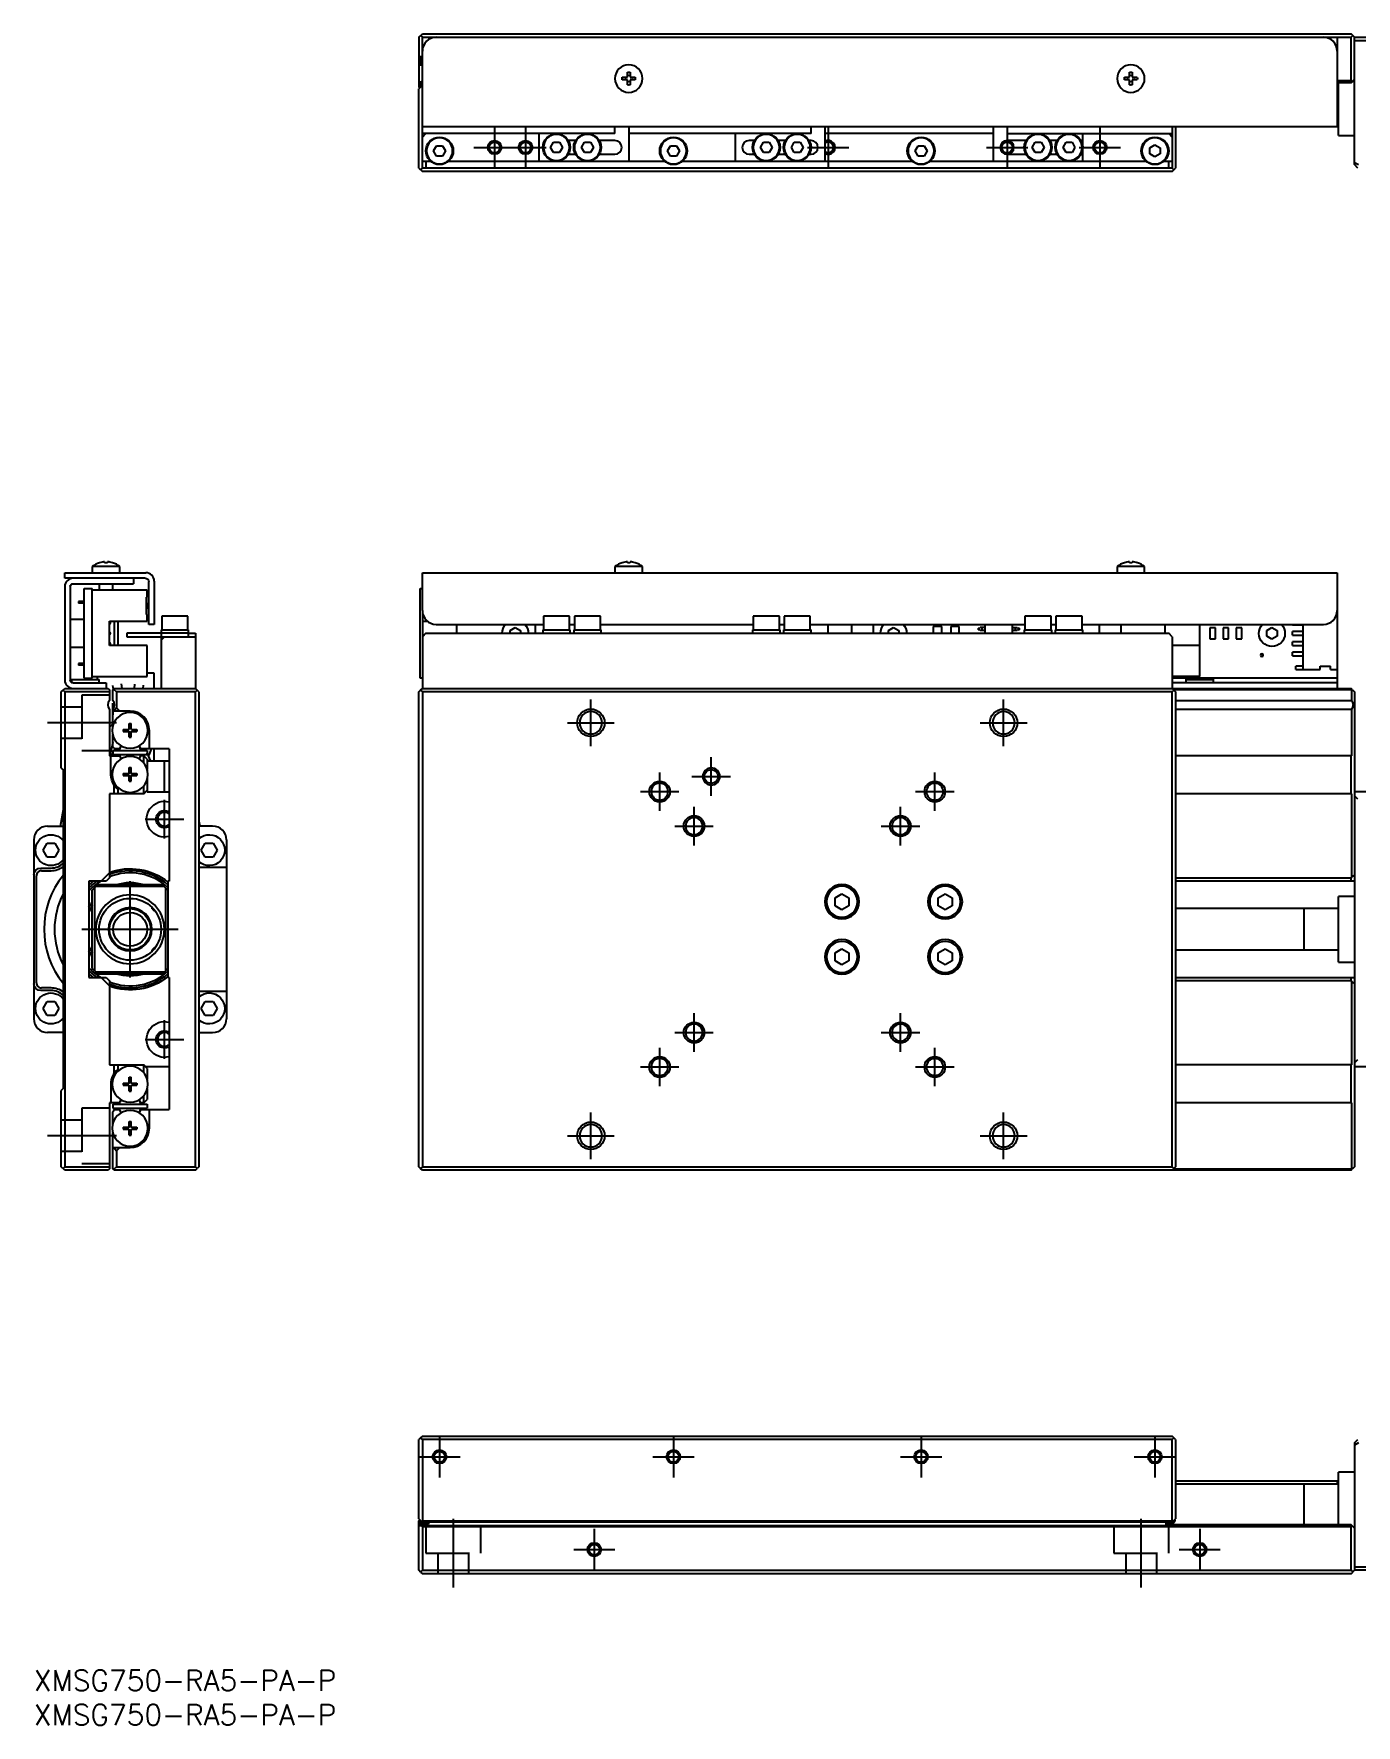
# Model space of a CAD drawing. Extents: x 0 to 720, y -8 to 242.
# Drawn here: x 0 to 192.2, y -8 to 237.7 of the extents above; entities that cross this region are included whole.
import ezdxf

# ---------------------------------------------------------------- set-up
doc = ezdxf.new("R2010")
doc.units = 0
doc.header["$LTSCALE"] = 0.5
doc.linetypes.add('CENTER', pattern=[50.8, 31.75, -6.35, 6.35, -6.35])
doc.linetypes.add('DASHED', pattern=[19.05, 12.7, -6.35])
for name, color, linetype in [('MSM_CENTER', 1, 'CENTER'), ('MSM_CONTINUOUS', 7, 'CONTINUOUS'), ('MSM_DASHED', 4, 'DASHED'), ('MSM_NARROW', 5, 'CONTINUOUS'), ('MSM_PART_NUMBER', 7, 'CONTINUOUS')]:
    doc.layers.add(name, color=color, linetype=linetype)
doc.styles.get("Standard").update_dxf_attribs({"font": 'txt.shx', "height": 1, "bigfont": 'bigfont.shx'})

# ---------------------------------------------------------------- blocks, each defined once
blk = doc.blocks.new('*U2')
at = {"layer": 'MSM_PART_NUMBER'}
blk.add_text('XMSG750-RA5-PA-P', height=3, dxfattribs=at).set_placement((0, -3))
blk = doc.blocks.new('*U3')
at = {"layer": 'MSM_PART_NUMBER'}
blk.add_text('XMSG750-RA5-PA-P', height=3, dxfattribs=at).set_placement((0, -8))

msp = doc.modelspace()

# ---------------------------------------------------------------- linework, layer by layer
at = {"layer": 'MSM_CENTER'}
for p, q in [((66.98, 224.21), (66.98, 218.21)), ((71.48, 224.21), (71.48, 218.21)), ((115.48, 224.21), (115.48, 218.21)), ((141.48, 224.21), (141.48, 218.21)), ((154.98, 224.21), (154.98, 218.21)), ((63.98, 221.21), (74.48, 221.21)), ((112.48, 221.21), (118.48, 221.21)), ((138.48, 221.21), (144.48, 221.21)), ((151.98, 221.21), (157.98, 221.21)), ((80.98, 134.22), (80.98, 141.02)), ((140.98, 134.22), (140.98, 141.02)), ((12, 137.62), (2, 137.62)), ((77.58, 137.62), (84.38, 137.62)), ((137.58, 137.62), (144.38, 137.62)), ((90.98, 124.82), (90.98, 130.42)), ((98.48, 127.02), (98.48, 132.62)), ((130.98, 124.82), (130.98, 130.42)), ((95.68, 129.82), (101.28, 129.82)), ((19, 120.82), (19, 126.42)), ((88.18, 127.62), (93.78, 127.62)), ((95.98, 119.82), (95.98, 125.42)), ((125.98, 119.82), (125.98, 125.42)), ((128.18, 127.62), (133.78, 127.62)), ((16.2, 123.62), (21.8, 123.62)), ((93.18, 122.62), (98.78, 122.62)), ((123.18, 122.62), (128.78, 122.62)), ((14, 100.62), (14, 114.62)), ((7, 107.62), (21, 107.62)), ((19, 88.82), (19, 94.42)), ((95.98, 89.82), (95.98, 95.42)), ((125.98, 89.82), (125.98, 95.42)), ((16.2, 91.62), (21.8, 91.62)), ((93.18, 92.62), (98.78, 92.62)), ((123.18, 92.62), (128.78, 92.62)), ((90.98, 84.82), (90.98, 90.42)), ((130.98, 84.82), (130.98, 90.42)), ((88.18, 87.62), (93.78, 87.62)), ((128.18, 87.62), (133.78, 87.62)), ((80.98, 74.22), (80.98, 81.02)), ((140.98, 74.22), (140.98, 81.02)), ((12, 77.62), (2, 77.62)), ((77.58, 77.62), (84.38, 77.62)), ((137.58, 77.62), (144.38, 77.62)), ((58.98, 34), (58.98, 28)), ((92.98, 34), (92.98, 28)), ((128.98, 34), (128.98, 28)), ((162.98, 34), (162.98, 28)), ((55.98, 31), (61.98, 31)), ((89.98, 31), (95.98, 31)), ((125.98, 31), (131.98, 31)), ((159.98, 31), (165.98, 31)), ((60.98, 22), (60.98, 12)), ((81.48, 20.5), (81.48, 14.5)), ((160.98, 12), (160.98, 22)), ((169.48, 20.5), (169.48, 14.5)), ((78.48, 17.5), (84.48, 17.5)), ((166.48, 17.5), (172.48, 17.5))]:
    msp.add_line(p, q, dxfattribs=at)
at = {"layer": 'MSM_CONTINUOUS'}
for p, q in [((55.98, 237.21), (56.48, 237.71)), ((55.98, 237.21), (55.98, 230.01)), ((56.23, 237.46), (56.48, 237.21)), ((56.48, 237.71), (191.48, 237.71)), ((56.48, 218.21), (56.48, 237.21)), ((56.48, 237.21), (191.48, 237.21)), ((189.48, 237.21), (189.48, 224.21)), ((191.98, 237.21), (191.48, 237.71)), ((191.48, 237.21), (191.73, 237.46)), ((191.48, 230.91), (191.48, 237.21)), ((191.98, 237.21), (205.48, 237.21)), ((191.98, 218.71), (191.98, 237.21)), ((205.48, 236.71), (191.98, 236.71)), ((56.18, 234.41), (56.18, 233.21)), ((56.18, 234.41), (56.48, 234.41)), ((56.18, 233.21), (56.48, 233.21)), ((85.55, 231.41), (86.28, 231.41)), ((86.28, 231.01), (85.55, 231.01)), ((86.28, 231.41), (86.28, 232.14)), ((86.28, 230.29), (86.28, 231.01)), ((86.68, 232.14), (86.68, 231.41)), ((86.68, 231.41), (87.41, 231.41)), ((86.68, 231.01), (86.68, 230.29)), ((87.41, 231.01), (86.68, 231.01)), ((158.55, 231.41), (159.28, 231.41)), ((159.28, 231.01), (158.55, 231.01)), ((159.28, 231.41), (159.28, 232.14)), ((159.28, 230.29), (159.28, 231.01)), ((159.68, 232.14), (159.68, 231.41)), ((159.68, 231.41), (160.41, 231.41)), ((160.41, 231.01), (159.68, 231.01)), ((159.68, 231.01), (159.68, 230.29)), ((191.63, 230.76), (191.98, 231.11)), ((56.48, 230.71), (55.98, 230.71)), ((56.48, 230.51), (55.98, 230.51)), ((56.48, 230.21), (55.98, 229.71)), ((56.08, 229.91), (55.98, 230.01)), ((55.98, 218.21), (55.98, 229.71)), ((56.08, 229.81), (56.08, 230.01)), ((56.48, 230.91), (56.28, 230.71)), ((56.48, 230.31), (56.38, 230.31)), ((56.48, 230.01), (56.38, 230.11)), ((189.48, 230.91), (191.48, 230.91)), ((191.58, 230.71), (189.48, 230.71)), ((191.48, 230.61), (189.48, 230.61)), ((189.68, 222.96), (189.68, 230.61)), ((191.63, 230.76), (191.48, 230.91)), ((191.48, 230.61), (191.63, 230.76)), ((189.48, 224.21), (56.48, 224.21)), ((84.48, 223.21), (84.48, 224.21)), ((86.48, 224.21), (86.48, 219.21)), ((112.98, 223.21), (112.98, 224.21)), ((114.98, 224.21), (114.98, 219.21)), ((139.48, 224.21), (139.48, 219.21)), ((141.48, 224.21), (141.48, 223.21)), ((165.48, 224.21), (165.48, 218.21)), ((165.98, 224.21), (165.98, 218.21)), ((189.48, 224.71), (189.68, 224.71)), ((56.48, 222.71), (56.98, 223.21)), ((84.48, 223.21), (56.48, 223.21)), ((58.12, 220.71), (58.55, 221.46)), ((58.55, 221.46), (59.42, 221.46)), ((59.42, 221.46), (59.85, 220.71)), ((73.48, 219.21), (73.48, 223.21)), ((75.12, 221.21), (75.55, 221.96)), ((75.55, 220.46), (75.12, 221.21)), ((75.55, 221.96), (76.42, 221.96)), ((76.42, 221.96), (76.85, 221.21)), ((76.85, 221.21), (76.42, 220.46)), ((78.75, 222.21), (77.71, 222.21)), ((79.62, 221.21), (80.05, 221.96)), ((80.05, 220.46), (79.62, 221.21)), ((80.05, 221.96), (80.92, 221.96)), ((80.92, 221.96), (81.35, 221.21)), ((81.35, 221.21), (80.92, 220.46)), ((84.48, 222.21), (82.21, 222.21)), ((112.98, 223.21), (86.48, 223.21)), ((92.12, 220.71), (92.55, 221.46)), ((92.55, 221.46), (93.42, 221.46)), ((93.42, 221.46), (93.85, 220.71)), ((101.98, 219.21), (101.98, 223.21)), ((104.75, 222.21), (103.98, 222.21)), ((105.62, 221.21), (106.05, 221.96)), ((106.05, 220.46), (105.62, 221.21)), ((106.05, 221.96), (106.92, 221.96)), ((106.92, 221.96), (107.35, 221.21)), ((107.35, 221.21), (106.92, 220.46)), ((109.25, 222.21), (108.21, 222.21)), ((110.12, 221.21), (110.55, 221.96)), ((110.55, 220.46), (110.12, 221.21)), ((110.55, 221.96), (111.42, 221.96)), ((111.42, 221.96), (111.85, 221.21)), ((111.85, 221.21), (111.42, 220.46)), ((112.98, 222.21), (112.71, 222.21)), ((139.48, 223.21), (114.98, 223.21)), ((128.12, 220.71), (128.55, 221.46)), ((128.55, 221.46), (129.42, 221.46)), ((129.42, 221.46), (129.85, 220.71)), ((141.48, 223.21), (165.48, 223.21)), ((144.25, 222.21), (141.48, 222.21)), ((145.12, 221.21), (145.55, 221.96)), ((145.55, 220.46), (145.12, 221.21)), ((145.55, 221.96), (146.42, 221.96)), ((146.42, 221.96), (146.85, 221.21)), ((146.85, 221.21), (146.42, 220.46)), ((148.75, 222.21), (147.71, 222.21)), ((149.62, 221.21), (150.05, 221.96)), ((150.05, 220.46), (149.62, 221.21)), ((150.05, 221.96), (150.92, 221.96)), ((150.92, 221.96), (151.35, 221.21)), ((151.35, 221.21), (150.92, 220.46)), ((152.48, 219.21), (152.48, 223.21)), ((162.23, 221.15), (162.98, 221.58)), ((162.23, 220.28), (162.23, 221.15)), ((162.98, 221.58), (163.73, 221.15)), ((163.73, 221.15), (163.73, 220.28)), ((164.98, 223.21), (165.48, 222.71)), ((189.68, 222.96), (191.98, 222.96)), ((56.48, 219.21), (57.66, 219.21)), ((56.98, 219.21), (56.98, 218.21)), ((58.55, 219.96), (58.12, 220.71)), ((59.42, 219.96), (58.55, 219.96)), ((59.85, 220.71), (59.42, 219.96)), ((60.31, 219.21), (91.66, 219.21)), ((76.42, 220.46), (75.55, 220.46)), ((77.71, 220.21), (78.75, 220.21)), ((80.92, 220.46), (80.05, 220.46)), ((82.21, 220.21), (84.48, 220.21)), ((92.55, 219.96), (92.12, 220.71)), ((93.42, 219.96), (92.55, 219.96)), ((93.85, 220.71), (93.42, 219.96)), ((94.31, 219.21), (127.66, 219.21)), ((103.98, 220.21), (104.75, 220.21)), ((106.92, 220.46), (106.05, 220.46)), ((108.21, 220.21), (109.25, 220.21)), ((111.42, 220.46), (110.55, 220.46)), ((112.71, 220.21), (112.98, 220.21)), ((128.55, 219.96), (128.12, 220.71)), ((129.42, 219.96), (128.55, 219.96)), ((129.85, 220.71), (129.42, 219.96)), ((130.31, 219.21), (161.66, 219.21)), ((141.48, 220.21), (144.25, 220.21)), ((146.42, 220.46), (145.55, 220.46)), ((147.71, 220.21), (148.75, 220.21)), ((150.92, 220.46), (150.05, 220.46)), ((162.98, 219.85), (162.23, 220.28)), ((163.73, 220.28), (162.98, 219.85)), ((164.31, 219.21), (165.48, 219.21)), ((164.98, 218.21), (164.98, 219.21)), ((191.98, 219.02), (192.59, 218.71)), ((192.48, 218.21), (191.98, 218.71)), ((55.98, 218.21), (56.48, 217.71)), ((56.23, 217.96), (56.48, 218.21)), ((165.48, 218.21), (56.48, 218.21)), ((165.48, 217.71), (56.48, 217.71)), ((165.48, 218.21), (165.73, 217.96)), ((165.48, 217.71), (165.98, 218.21)), ((12.5, 160.32), (8.5, 160.32)), ((8.5, 160.32), (8.5, 159.42)), ((9.57, 160.88), (9.55, 160.88)), ((10.3, 160.88), (10.3, 161.01)), ((10.7, 160.88), (10.3, 160.88)), ((10.7, 161.01), (10.7, 160.88)), ((11.45, 160.88), (11.43, 160.88)), ((12.5, 159.42), (12.5, 160.32)), ((88.48, 160.32), (84.48, 160.32)), ((84.48, 160.32), (84.48, 159.42)), ((85.55, 160.88), (85.53, 160.88)), ((86.28, 160.88), (86.28, 161.01)), ((86.68, 160.88), (86.28, 160.88)), ((86.68, 161.01), (86.68, 160.88)), ((87.43, 160.88), (87.41, 160.88)), ((88.48, 159.42), (88.48, 160.32)), ((161.48, 160.32), (157.48, 160.32)), ((157.48, 160.32), (157.48, 159.42)), ((158.55, 160.88), (158.53, 160.88)), ((159.28, 160.88), (159.28, 161.01)), ((159.68, 160.88), (159.28, 160.88)), ((159.68, 161.01), (159.68, 160.88)), ((160.43, 160.88), (160.41, 160.88)), ((161.48, 159.42), (161.48, 160.32)), ((4.5, 158.62), (4.5, 159.42)), ((4.5, 159.42), (16.3, 159.42)), ((16.2, 158.62), (4.5, 158.62)), ((4.5, 157.42), (4.5, 143.82)), ((5.3, 157.42), (5.3, 143.82)), ((5.7, 157.82), (14.5, 157.82)), ((9.5, 157.82), (9.5, 156.87)), ((11.5, 156.87), (11.5, 157.82)), ((14.5, 158.62), (14.5, 157.82)), ((16.7, 151.92), (16.7, 158.12)), ((17.5, 158.22), (17.5, 151.92)), ((56.48, 153.92), (56.48, 159.42)), ((56.48, 159.42), (189.48, 159.42)), ((189.48, 159.42), (189.48, 142.62)), ((7.3, 155.24), (6.5, 155.24)), ((6.5, 155.24), (6.5, 154.99)), ((7.3, 154.99), (6.5, 154.99)), ((7.3, 144.12), (7.3, 157.12)), ((7.3, 157.12), (8.5, 157.12)), ((8.5, 144.12), (8.5, 157.12)), ((16.5, 156.87), (8.5, 156.87)), ((16.4, 153.37), (16.4, 155.87)), ((16.5, 155.87), (16.4, 155.87)), ((16.4, 155.07), (16.5, 155.07)), ((16.5, 155.87), (16.5, 156.87)), ((16.5, 154.17), (16.5, 155.07)), ((56.18, 157.12), (56.48, 157.12)), ((56.18, 144.12), (56.18, 157.12)), ((7.3, 152.62), (5.3, 152.62)), ((11, 148.87), (11, 152.37)), ((11, 152.37), (16.5, 152.37)), ((11.7, 152.37), (11.7, 148.87)), ((12.2, 152.37), (12.2, 148.87)), ((16.4, 154.69), (16.5, 154.69)), ((16.4, 154.54), (16.5, 154.54)), ((16.4, 154.17), (16.5, 154.17)), ((16.5, 153.37), (16.4, 153.37)), ((16.5, 152.37), (16.5, 153.37)), ((22.4, 153.12), (18.6, 153.12)), ((18.6, 153.12), (18.6, 151.12)), ((22.4, 151.12), (22.4, 153.12)), ((56.48, 153.37), (56.48, 142.62)), ((56.56, 153.37), (56.48, 153.37)), ((56.48, 152.37), (57.22, 152.37)), ((77.88, 153.12), (74.08, 153.12)), ((74.08, 153.12), (74.08, 151.12)), ((77.88, 151.12), (77.88, 153.12)), ((82.38, 153.12), (78.58, 153.12)), ((78.58, 153.12), (78.58, 151.12)), ((82.38, 151.12), (82.38, 153.12)), ((108.38, 153.12), (104.58, 153.12)), ((104.58, 153.12), (104.58, 151.12)), ((108.38, 151.12), (108.38, 153.12)), ((112.88, 153.12), (109.08, 153.12)), ((109.08, 153.12), (109.08, 151.12)), ((112.88, 151.12), (112.88, 153.12)), ((147.88, 153.12), (144.08, 153.12)), ((144.08, 153.12), (144.08, 151.12)), ((147.88, 151.12), (147.88, 153.12)), ((152.38, 153.12), (148.58, 153.12)), ((148.58, 153.12), (148.58, 151.12)), ((152.38, 151.12), (152.38, 153.12)), ((13.5, 150.62), (13.5, 150.12)), ((22.5, 150.62), (13.5, 150.62)), ((13.5, 150.12), (23.5, 150.12)), ((17.5, 151.92), (16.7, 151.92)), ((18.5, 151.12), (22.5, 151.12)), ((18.5, 151.12), (18.5, 142.62)), ((18.5, 149.62), (19, 150.12)), ((22.5, 150.12), (22.5, 151.12)), ((22.5, 150.62), (23.5, 150.62)), ((23.5, 150.62), (23.5, 142.62)), ((56.98, 150.62), (56.48, 150.12)), ((56.98, 150.62), (164.98, 150.62)), ((58.48, 151.92), (74.08, 151.92)), ((61.48, 150.62), (61.48, 151.92)), ((69.23, 151.05), (69.98, 151.49)), ((69.23, 150.62), (69.23, 151.05)), ((69.98, 151.49), (70.73, 151.05)), ((70.73, 151.05), (70.73, 150.62)), ((72.88, 151.92), (72.88, 150.62)), ((73.98, 151.12), (77.98, 151.12)), ((73.98, 151.12), (73.98, 150.62)), ((77.88, 151.92), (78.58, 151.92)), ((77.98, 150.62), (77.98, 151.12)), ((78.48, 151.12), (82.48, 151.12)), ((78.48, 151.12), (78.48, 150.62)), ((82.38, 151.92), (104.58, 151.92)), ((82.48, 150.62), (82.48, 151.12)), ((104.48, 151.12), (108.48, 151.12)), ((104.48, 151.12), (104.48, 150.62)), ((108.38, 151.92), (109.08, 151.92)), ((108.48, 150.62), (108.48, 151.12)), ((108.98, 151.12), (112.98, 151.12)), ((108.98, 151.12), (108.98, 150.62)), ((112.88, 151.92), (144.08, 151.92)), ((112.98, 150.62), (112.98, 151.12)), ((115.48, 150.62), (115.48, 151.92)), ((118.88, 151.92), (118.88, 150.62)), ((122.08, 150.62), (122.08, 151.92)), ((124.23, 151.05), (124.98, 151.49)), ((124.23, 150.62), (124.23, 151.05)), ((124.98, 151.49), (125.73, 151.05)), ((125.73, 151.05), (125.73, 150.62)), ((132, 151.62), (130.75, 151.62)), ((130.75, 151.62), (130.75, 150.62)), ((132, 150.62), (132, 151.62)), ((133.29, 151.62), (133.29, 150.62)), ((134.54, 151.62), (133.29, 151.62)), ((134.54, 150.62), (134.54, 151.62)), ((137.27, 151.35), (137.52, 151.35)), ((137.27, 151.35), (137.27, 151.15)), ((137.52, 151.15), (137.27, 151.15)), ((137.52, 151.35), (137.59, 151.47)), ((137.59, 151.04), (137.52, 151.15)), ((138.32, 151.47), (137.59, 151.47)), ((138.32, 151.04), (137.59, 151.04)), ((137.88, 151.04), (137.88, 151.47)), ((138.32, 150.62), (138.32, 151.92)), ((142.22, 151.92), (142.22, 150.62)), ((142.22, 151.47), (142.95, 151.47)), ((142.95, 151.04), (142.22, 151.04)), ((142.66, 151.47), (142.66, 151.04)), ((142.95, 151.47), (143.02, 151.35)), ((143.02, 151.15), (142.95, 151.04)), ((143.02, 151.35), (143.27, 151.35)), ((143.27, 151.15), (143.02, 151.15)), ((143.27, 151.15), (143.27, 151.35)), ((143.98, 151.12), (147.98, 151.12)), ((143.98, 151.12), (143.98, 150.62)), ((147.88, 151.92), (148.58, 151.92)), ((147.98, 150.62), (147.98, 151.12)), ((148.48, 151.12), (152.48, 151.12)), ((148.48, 151.12), (148.48, 150.62)), ((152.38, 151.92), (187.48, 151.92)), ((152.48, 150.62), (152.48, 151.12)), ((154.88, 151.92), (154.88, 150.62)), ((158.08, 150.62), (158.08, 151.92)), ((164.48, 150.62), (164.48, 151.92)), ((165.48, 150.12), (164.98, 150.62)), ((165.48, 150.12), (165.48, 142.62)), ((169.48, 144.37), (169.48, 151.92)), ((170.98, 151.42), (170.98, 149.82)), ((171.78, 151.42), (170.98, 151.42)), ((171.78, 149.82), (171.78, 151.42)), ((173.69, 151.42), (172.89, 151.42)), ((172.89, 151.42), (172.89, 149.82)), ((173.69, 149.82), (173.69, 151.42)), ((174.79, 151.42), (174.79, 149.82)), ((175.59, 151.42), (174.79, 151.42)), ((175.59, 149.82), (175.59, 151.42)), ((179.23, 151.05), (179.98, 151.49)), ((179.23, 150.19), (179.23, 151.05)), ((179.98, 149.75), (179.23, 150.19)), ((179.98, 151.49), (180.73, 151.05)), ((180.73, 150.19), (179.98, 149.75)), ((180.73, 151.05), (180.73, 150.19)), ((182.98, 151.87), (182.98, 151.92)), ((182.98, 151.87), (184.48, 151.87)), ((182.98, 150.37), (182.98, 150.87)), ((184.48, 150.87), (182.98, 150.87)), ((182.98, 150.37), (184.48, 150.37)), ((184.48, 151.92), (184.48, 145.37)), ((5.3, 148.62), (7.3, 148.62)), ((16.5, 148.87), (11, 148.87)), ((16.5, 144.37), (16.5, 148.87)), ((169.48, 148.87), (165.48, 148.87)), ((170.98, 149.82), (171.78, 149.82)), ((172.89, 149.82), (173.69, 149.82)), ((174.79, 149.82), (175.59, 149.82)), ((182.98, 148.87), (182.98, 149.37)), ((184.48, 149.37), (182.98, 149.37)), ((182.98, 148.87), (184.48, 148.87)), ((182.98, 147.37), (182.98, 147.87)), ((184.48, 147.87), (182.98, 147.87)), ((6.5, 146.24), (6.5, 145.99)), ((7.3, 146.24), (6.5, 146.24)), ((7.3, 145.99), (6.5, 145.99)), ((182.98, 147.37), (184.48, 147.37)), ((183.48, 145.37), (183.48, 145.87)), ((184.48, 145.87), (183.48, 145.87)), ((183.48, 145.37), (186.98, 145.37)), ((186.98, 145.87), (188.48, 145.87)), ((186.98, 145.37), (186.98, 145.87)), ((188.48, 145.37), (188.48, 145.87)), ((188.48, 145.37), (189.48, 145.37)), ((4.25, 142.37), (4.5, 142.62)), ((4.5, 142.62), (10.8, 142.62)), ((5.5, 143.92), (9.5, 143.92)), ((5.5, 143.92), (5.5, 143.47)), ((5.7, 143.42), (10.5, 143.42)), ((7.3, 144.12), (8.5, 144.12)), ((8.5, 144.37), (16.5, 144.37)), ((9.19, 144.37), (9.19, 143.92)), ((9.5, 143.42), (9.5, 143.92)), ((10.5, 143.42), (10.5, 142.62)), ((10.8, 142.62), (11, 142.42)), ((11.46, 143.06), (11.56, 142.48)), ((11.5, 142.42), (11.7, 142.62)), ((11.6, 142.52), (12, 142.12)), ((11.7, 142.62), (23.5, 142.62)), ((12.86, 142.62), (12.74, 143.28)), ((14.65, 143.23), (14.6, 142.62)), ((15.9, 142.62), (15.95, 143.11)), ((16.5, 144.87), (17.47, 144.87)), ((17.47, 144.87), (17.47, 142.62)), ((24, 142.12), (23.5, 142.62)), ((56.48, 144.12), (56.18, 144.12)), ((56.23, 142.37), (56.48, 142.62)), ((56.48, 142.62), (191.48, 142.62)), ((169.48, 144.37), (165.48, 144.37)), ((189.48, 144.12), (165.48, 144.12)), ((189.48, 143.42), (165.48, 143.42)), ((165.48, 142.62), (165.98, 142.12)), ((167.48, 144.12), (167.48, 143.42)), ((167.48, 143.92), (171.48, 143.92)), ((171.48, 143.42), (171.48, 144.12)), ((191.63, 142.47), (191.48, 142.62)), ((4, 142.12), (4.25, 142.37)), ((4, 131.02), (4, 142.12)), ((4.5, 142.12), (4.25, 142.37)), ((4.5, 142.12), (4.5, 73.12)), ((11, 142.12), (4.5, 142.12)), ((11, 142.42), (11, 140.88)), ((11.45, 140.45), (11.5, 138.77)), ((11.5, 140.88), (11.5, 142.42)), ((12, 142.12), (12, 139.82)), ((23.5, 142.12), (12, 142.12)), ((23.5, 142.12), (23.75, 142.37)), ((23.5, 73.12), (23.5, 142.12)), ((24, 142.12), (24, 73.12)), ((55.98, 142.12), (56.23, 142.37)), ((55.98, 73.12), (55.98, 142.12)), ((56.23, 142.37), (56.48, 142.12)), ((56.48, 142.12), (56.48, 73.12)), ((165.48, 142.12), (56.48, 142.12)), ((165.48, 142.12), (165.73, 142.37)), ((165.48, 73.12), (165.48, 142.12)), ((191.58, 142.42), (165.68, 142.42)), ((165.98, 142.12), (165.98, 73.12)), ((165.98, 140.88), (191.58, 140.88)), ((191.58, 142.42), (191.63, 142.47)), ((191.58, 140.88), (191.58, 142.42)), ((191.63, 142.47), (191.98, 142.12)), ((191.98, 142.12), (191.98, 73.12)), ((11, 139.56), (11, 132.82)), ((11.5, 137.23), (11.5, 139.56)), ((14, 139.32), (11.5, 139.32)), ((12, 139.82), (11.65, 139.32)), ((12.5, 139.32), (12, 139.82)), ((191.58, 139.56), (165.98, 139.56)), ((191.58, 132.82), (191.58, 139.56)), ((11.5, 134.12), (11.5, 135.81)), ((13, 136.66), (13.8, 136.66)), ((13, 136.66), (13, 136.37)), ((13, 136.37), (13.8, 136.37)), ((13.53, 136.37), (13.53, 136.66)), ((13.86, 137.52), (14.15, 137.52)), ((13.86, 136.72), (13.86, 137.52)), ((14.15, 136.99), (13.86, 136.99)), ((13.86, 135.52), (13.86, 136.31)), ((13.86, 136.05), (14.15, 136.05)), ((13.86, 135.52), (14.15, 135.52)), ((14.15, 136.72), (14.15, 137.52)), ((14.15, 135.52), (14.15, 136.31)), ((14.21, 136.66), (15, 136.66)), ((14.21, 136.37), (15, 136.37)), ((14.47, 136.37), (14.47, 136.66)), ((15, 136.66), (15, 136.37)), ((16.8, 133.82), (16.8, 136.52)), ((11, 132.82), (12.46, 132.82)), ((11.5, 134.78), (11.07, 132.82)), ((11.2, 130.12), (11.2, 132.82)), ((11.5, 133.25), (11.32, 132.82)), ((11.5, 134.12), (11.8, 133.82)), ((11.5, 133.62), (16.5, 133.62)), ((11.5, 133.62), (11.5, 133.02)), ((11.5, 133.02), (16.5, 133.02)), ((11.76, 133.86), (11.66, 133.62)), ((12.45, 133.82), (11.8, 133.82)), ((12.6, 134.08), (12.45, 133.82)), ((12.46, 132.82), (12.67, 132.44)), ((15.55, 133.82), (15.4, 134.08)), ((15.46, 132.68), (15.54, 132.82)), ((16, 132.82), (15.54, 132.82)), ((19.7, 133.82), (15.55, 133.82)), ((16, 131.78), (16, 132.82)), ((16.5, 132.32), (16, 132.82)), ((16.34, 133.62), (16.26, 133.82)), ((16.5, 133.62), (16.5, 133.02)), ((17, 132.07), (16.5, 133.25)), ((17.47, 133.82), (17.47, 132.07)), ((19.7, 133.82), (19.7, 114.62)), ((191.58, 132.82), (165.98, 132.82)), ((191.48, 127.32), (191.48, 132.82)), ((4, 131.02), (4.3, 130.72)), ((4.3, 84.52), (4.3, 130.72)), ((13, 130.26), (13.8, 130.26)), ((13, 130.26), (13, 129.97)), ((13.53, 129.97), (13.53, 130.26)), ((13.86, 131.12), (14.15, 131.12)), ((13.86, 130.32), (13.86, 131.12)), ((14.15, 130.59), (13.86, 130.59)), ((14.15, 130.32), (14.15, 131.12)), ((14.21, 130.26), (15, 130.26)), ((14.47, 129.97), (14.47, 130.26)), ((15, 130.26), (15, 129.97)), ((16.5, 132.32), (16.5, 130.83)), ((19.7, 132.07), (16.5, 132.07)), ((19, 127.57), (19, 132.07)), ((11.7, 127.32), (11.7, 128.52)), ((12.2, 127.97), (12.2, 127.32)), ((13, 129.97), (13.8, 129.97)), ((13.86, 129.12), (13.86, 129.91)), ((13.86, 129.65), (14.15, 129.65)), ((13.86, 129.12), (14.15, 129.12)), ((14.15, 129.12), (14.15, 129.91)), ((14.21, 129.97), (15, 129.97)), ((16, 127.32), (16, 128.46)), ((16, 127.32), (16.5, 127.82)), ((16.5, 129.41), (16.5, 127.57)), ((16, 127.32), (11, 127.32)), ((11, 127.32), (11, 115.12)), ((16.5, 127.62), (16.3, 127.62)), ((16.31, 127.63), (16.31, 127.62)), ((16.5, 127.57), (19.7, 127.57)), ((191.58, 127.32), (165.98, 127.32)), ((191.58, 115.26), (191.58, 127.32)), ((191.98, 127.62), (220.98, 127.62)), ((192.48, 126.51), (191.98, 127.01)), ((3.88, 122.62), (4.3, 125.02)), ((24, 123.32), (24.12, 122.62)), ((0, 120.62), (0, 94.62)), ((2, 122.62), (4.3, 122.62)), ((26, 122.62), (24, 122.62)), ((28, 120.62), (28, 116.62)), ((1.35, 119.12), (1.92, 120.12)), ((1.92, 118.12), (1.35, 119.12)), ((1.92, 120.12), (3.08, 120.12)), ((3.08, 118.12), (1.92, 118.12)), ((3.08, 120.12), (3.65, 119.12)), ((3.65, 119.12), (3.08, 118.12)), ((24.35, 119.12), (24.92, 120.12)), ((24.92, 118.12), (24.35, 119.12)), ((24.92, 120.12), (26.08, 120.12)), ((26.08, 118.12), (24.92, 118.12)), ((26.08, 120.12), (26.65, 119.12)), ((26.65, 119.12), (26.08, 118.12)), ((1, 116.52), (2.5, 116.52)), ((1.13, 116.14), (2.5, 116.14)), ((9.79, 114.62), (11, 115.83)), ((28, 116.62), (24, 116.62)), ((28, 116.62), (28, 98.62)), ((0.38, 99.85), (0.38, 115.39)), ((10.5, 114.62), (8, 114.62)), ((8, 114.62), (8, 100.62)), ((8.5, 113.32), (9.3, 114.12)), ((8.5, 101.92), (8.5, 113.32)), ((8.8, 113.62), (8.8, 101.62)), ((19, 113.82), (9, 113.82)), ((9.3, 114.12), (18.7, 114.12)), ((11, 115.12), (10.5, 114.62)), ((18.7, 114.12), (19.2, 113.62)), ((19.2, 101.62), (19.2, 113.62)), ((19.2, 113.62), (19.5, 113.32)), ((19.5, 114.62), (19.5, 100.62)), ((19.7, 114.62), (19.5, 114.62)), ((165.98, 115.12), (191.48, 115.12)), ((191.98, 114.62), (165.98, 114.62)), ((191.48, 115.12), (191.58, 115.26)), ((191.48, 114.62), (191.48, 115.12)), ((191.98, 115.43), (191.58, 115.26)), ((17.2, 110.59), (17.2, 110.78)), ((17.2, 110.59), (17.43, 110.37)), ((116.48, 112.2), (117.48, 112.77)), ((116.48, 111.04), (116.48, 112.2)), ((117.48, 110.46), (116.48, 111.04)), ((117.48, 112.77), (118.48, 112.2)), ((118.48, 111.04), (117.48, 110.46)), ((118.48, 112.2), (118.48, 111.04)), ((131.48, 112.2), (132.48, 112.77)), ((131.48, 111.04), (131.48, 112.2)), ((132.48, 110.46), (131.48, 111.04)), ((132.48, 112.77), (133.48, 112.2)), ((133.48, 111.04), (132.48, 110.46)), ((133.48, 112.2), (133.48, 111.04)), ((189.68, 110.62), (165.98, 110.62)), ((184.68, 104.62), (184.68, 110.62)), ((189.68, 102.87), (189.68, 112.37)), ((191.98, 112.37), (189.68, 112.37)), ((17.43, 110.54), (17.43, 110.37)), ((17.43, 110.37), (17.56, 110.37)), ((17.56, 110.37), (17.56, 110.37)), ((11.04, 106.56), (11.04, 106.56)), ((16.97, 106.56), (16.97, 106.56)), ((12.56, 104.82), (12.63, 104.82)), ((12.69, 104.76), (12.63, 104.82)), ((15.38, 104.82), (15.31, 104.76)), ((15.38, 104.82), (15.44, 104.82)), ((17.43, 104.87), (17.2, 104.64)), ((17.2, 104.46), (17.2, 104.64)), ((17.43, 104.87), (17.43, 104.7)), ((17.56, 104.87), (17.43, 104.87)), ((17.56, 104.87), (17.56, 104.87)), ((116.48, 104.2), (117.48, 104.77)), ((116.48, 103.04), (116.48, 104.2)), ((117.48, 104.77), (118.48, 104.2)), ((118.48, 104.2), (118.48, 103.04)), ((131.48, 104.2), (132.48, 104.77)), ((131.48, 103.04), (131.48, 104.2)), ((132.48, 104.77), (133.48, 104.2)), ((133.48, 104.2), (133.48, 103.04)), ((165.98, 104.62), (189.68, 104.62)), ((8.8, 101.62), (8.5, 101.92)), ((8.8, 101.62), (9, 101.42)), ((9, 101.42), (19, 101.42)), ((9.3, 101.12), (9, 101.42)), ((18.7, 101.12), (9.3, 101.12)), ((19.5, 101.92), (18.7, 101.12)), ((117.48, 102.46), (116.48, 103.04)), ((118.48, 103.04), (117.48, 102.46)), ((132.48, 102.46), (131.48, 103.04)), ((133.48, 103.04), (132.48, 102.46)), ((189.68, 102.87), (191.98, 102.87)), ((2.5, 98.72), (1, 98.72)), ((2.5, 99.1), (1.13, 99.1)), ((8, 100.62), (10.5, 100.62)), ((11, 99.41), (9.79, 100.62)), ((10.5, 100.62), (11, 100.12)), ((11, 100.12), (11, 87.92)), ((19.7, 100.62), (19.5, 100.62)), ((19.7, 100.62), (19.7, 81.42)), ((24, 98.62), (28, 98.62)), ((28, 98.62), (28, 94.62)), ((165.98, 100.62), (191.98, 100.62)), ((191.48, 100.12), (165.98, 100.12)), ((191.48, 100.12), (191.48, 100.62)), ((191.58, 99.98), (191.48, 100.12)), ((191.58, 87.92), (191.58, 99.98)), ((191.58, 99.98), (191.98, 99.81)), ((1.35, 96.12), (1.92, 97.12)), ((1.92, 95.12), (1.35, 96.12)), ((1.92, 97.12), (3.08, 97.12)), ((3.08, 97.12), (3.65, 96.12)), ((3.65, 96.12), (3.08, 95.12)), ((24.35, 96.12), (24.92, 97.12)), ((24.92, 95.12), (24.35, 96.12)), ((24.92, 97.12), (26.08, 97.12)), ((26.08, 97.12), (26.65, 96.12)), ((26.65, 96.12), (26.08, 95.12)), ((3.08, 95.12), (1.92, 95.12)), ((26.08, 95.12), (24.92, 95.12)), ((4.3, 92.62), (2, 92.62)), ((24, 92.62), (26, 92.62)), ((191.98, 88.23), (192.48, 88.73)), ((11, 87.92), (16, 87.92)), ((11.7, 86.72), (11.7, 87.92)), ((12.2, 87.92), (12.2, 87.26)), ((13.86, 86.12), (14.15, 86.12)), ((13.86, 85.32), (13.86, 86.12)), ((14.15, 85.32), (14.15, 86.12)), ((16, 86.78), (16, 87.92)), ((16.5, 87.42), (16, 87.92)), ((19.7, 87.62), (16.3, 87.62)), ((16.5, 87.42), (16.5, 85.83)), ((191.58, 87.92), (165.98, 87.92)), ((191.48, 82.42), (191.48, 87.92)), ((220.98, 87.62), (191.98, 87.62)), ((4.3, 84.52), (4, 84.22)), ((4, 73.12), (4, 84.22)), ((11.2, 85.12), (11.2, 82.42)), ((13, 85.26), (13.8, 85.26)), ((13, 85.26), (13, 84.97)), ((13, 84.97), (13.8, 84.97)), ((13.53, 84.97), (13.53, 85.26)), ((14.15, 85.59), (13.86, 85.59)), ((13.86, 84.12), (13.86, 84.91)), ((13.86, 84.65), (14.15, 84.65)), ((13.86, 84.12), (14.15, 84.12)), ((14.15, 84.12), (14.15, 84.91)), ((14.21, 85.26), (15, 85.26)), ((14.21, 84.97), (15, 84.97)), ((14.47, 84.97), (14.47, 85.26)), ((15, 85.26), (15, 84.97)), ((16.5, 84.41), (16.5, 82.92)), ((12.46, 82.42), (11, 82.42)), ((11, 82.42), (11, 72.82)), ((11.5, 82.22), (16.5, 82.22)), ((11.5, 82.22), (11.5, 81.62)), ((11.5, 81.62), (16.5, 81.62)), ((11.8, 81.42), (11.5, 81.12)), ((11.5, 79.43), (11.5, 81.12)), ((11.8, 81.42), (12.45, 81.42)), ((12.6, 81.16), (12.45, 81.42)), ((12.46, 82.42), (12.67, 82.8)), ((15.55, 81.42), (15.4, 81.16)), ((15.46, 82.56), (15.54, 82.42)), ((16, 82.42), (15.54, 82.42)), ((15.55, 81.42), (19.7, 81.42)), ((16, 82.42), (16, 83.46)), ((16, 82.42), (16.5, 82.92)), ((16.5, 82.22), (16.5, 81.62)), ((16.8, 78.72), (16.8, 81.42)), ((191.58, 82.42), (165.98, 82.42)), ((191.58, 72.82), (191.58, 82.42)), ((13, 78.86), (13.8, 78.86)), ((13, 78.86), (13, 78.57)), ((13.53, 78.57), (13.53, 78.86)), ((13.86, 79.72), (14.15, 79.72)), ((13.86, 78.92), (13.86, 79.72)), ((14.15, 79.19), (13.86, 79.19)), ((14.15, 78.92), (14.15, 79.72)), ((14.21, 78.86), (15, 78.86)), ((14.47, 78.57), (14.47, 78.86)), ((15, 78.86), (15, 78.57)), ((11.5, 72.82), (11.5, 78.01)), ((13, 78.57), (13.8, 78.57)), ((13.86, 77.72), (13.86, 78.51)), ((13.86, 78.25), (14.15, 78.25)), ((13.86, 77.72), (14.15, 77.72)), ((14.15, 77.72), (14.15, 78.51)), ((14.21, 78.57), (15, 78.57)), ((11.5, 75.92), (14, 75.92)), ((11.65, 75.92), (12, 75.42)), ((12, 75.42), (12.5, 75.92)), ((12, 75.42), (12, 73.12)), ((4.5, 72.62), (4, 73.12)), ((4.25, 72.87), (4.5, 73.12)), ((4.5, 73.12), (11, 73.12)), ((10.8, 72.62), (4.5, 72.62)), ((11, 72.82), (10.8, 72.62)), ((11.7, 72.62), (11.5, 72.82)), ((12, 73.12), (11.6, 72.72)), ((23.5, 72.62), (11.7, 72.62)), ((12, 73.12), (23.5, 73.12)), ((23.75, 72.87), (23.5, 73.12)), ((23.5, 72.62), (23.75, 72.87)), ((24, 73.12), (23.75, 72.87)), ((56.23, 72.87), (55.98, 73.12)), ((56.48, 73.12), (56.23, 72.87)), ((56.48, 72.62), (56.23, 72.87)), ((56.48, 73.12), (165.48, 73.12)), ((191.48, 72.62), (56.48, 72.62)), ((165.73, 72.87), (165.48, 73.12)), ((165.98, 73.12), (165.48, 72.62)), ((165.68, 72.82), (191.58, 72.82)), ((191.48, 72.62), (191.63, 72.77)), ((191.63, 72.77), (191.58, 72.82)), ((191.98, 73.12), (191.63, 72.77)), ((56.23, 33.75), (55.98, 33.5)), ((55.98, 22), (55.98, 33.5)), ((56.48, 34), (56.23, 33.75)), ((56.48, 33.5), (56.23, 33.75)), ((56.48, 34), (165.48, 34)), ((165.48, 33.5), (56.48, 33.5)), ((56.48, 33.5), (56.48, 21.7)), ((165.98, 33.5), (165.48, 34)), ((165.73, 33.75), (165.48, 33.5)), ((165.48, 21.7), (165.48, 33.5)), ((165.98, 33.5), (165.98, 22)), ((191.98, 33), (192.48, 33.5)), ((192.59, 33), (191.98, 32.69)), ((191.98, 33), (191.98, 14.5)), ((165.98, 27.5), (189.48, 27.5)), ((189.48, 27.5), (189.48, 27)), ((189.68, 21.1), (189.68, 28.75)), ((191.98, 28.75), (189.68, 28.75)), ((189.68, 27), (165.98, 27)), ((184.68, 21.1), (184.68, 27)), ((55.98, 22), (56.38, 21.6)), ((55.98, 21.7), (56.08, 21.8)), ((55.98, 14.5), (55.98, 21.7)), ((57.38, 21.2), (55.98, 21.2)), ((55.98, 21), (191.58, 21)), ((56.08, 21.7), (56.08, 21.9)), ((56.28, 21), (56.48, 20.8)), ((56.38, 21.6), (56.48, 21.7)), ((56.38, 21.6), (56.48, 21.5)), ((56.38, 21.4), (57.08, 21.4)), ((56.48, 21.7), (165.48, 21.7)), ((165.48, 21.5), (56.48, 21.5)), ((191.48, 20.8), (56.48, 20.8)), ((56.48, 20.8), (56.48, 14.5)), ((57.38, 21.5), (57.38, 21.2)), ((164.58, 21.5), (164.58, 21.1)), ((191.48, 21.1), (164.58, 21.1)), ((164.88, 21.4), (165.58, 21.4)), ((165.48, 21.7), (165.58, 21.6)), ((165.48, 21.5), (165.58, 21.6)), ((165.58, 21.6), (165.98, 22)), ((165.88, 21.9), (165.88, 21.7)), ((191.63, 20.95), (191.48, 21.1)), ((191.48, 20.8), (191.63, 20.95)), ((191.48, 14.5), (191.48, 20.8)), ((191.98, 20.6), (191.63, 20.95)), ((191.98, 15), (205.48, 15)), ((56.23, 14.25), (55.98, 14.5)), ((56.48, 14.5), (56.23, 14.25)), ((56.23, 14.25), (56.48, 14)), ((56.48, 14.5), (191.48, 14.5)), ((191.48, 14), (56.48, 14)), ((191.73, 14.25), (191.48, 14.5)), ((191.48, 14), (191.98, 14.5)), ((205.48, 14.5), (191.98, 14.5))]:
    msp.add_line(p, q, dxfattribs=at)
at = {"layer": 'MSM_CONTINUOUS', "extrusion": (0, 0, -1)}
for centre, radius in [((-86.48, 231.21), 2), ((-159.48, 231.21), 2), ((-58.98, 220.71), 1.9), ((-75.98, 221.21), 1.9), ((-80.48, 221.21), 1.9), ((-92.98, 220.71), 1.9), ((-106.48, 221.21), 1.9), ((-110.98, 221.21), 1.9), ((-128.98, 220.71), 1.9), ((-145.98, 221.21), 1.9), ((-150.48, 221.21), 1.9), ((-162.98, 220.71), 1.9), ((-178.52, 147.44), 0.2), ((-14, 136.52), 2.6), ((-80.98, 137.62), 1.62), ((-140.98, 137.62), 1.62), ((-14, 130.12), 2.6), ((-90.98, 127.62), 1.23), ((-130.98, 127.62), 1.23), ((-95.98, 122.62), 1.23), ((-125.98, 122.62), 1.23), ((-117.48, 111.62), 2.5), ((-117.48, 111.62), 2.25), ((-132.48, 111.62), 2.5), ((-132.48, 111.62), 2.25), ((-14, 107.62), 5), ((-14, 107.62), 3.15), ((-117.48, 103.62), 2.5), ((-117.48, 103.62), 2.25), ((-132.48, 103.62), 2.5), ((-132.48, 103.62), 2.25), ((-95.98, 92.62), 1.23), ((-125.98, 92.62), 1.23), ((-90.98, 87.62), 1.23), ((-130.98, 87.62), 1.23), ((-14, 85.12), 2.6), ((-14, 78.72), 2.6), ((-80.98, 77.62), 1.62), ((-140.98, 77.62), 1.62)]:
    msp.add_circle(centre, radius, dxfattribs=at)
at = {"layer": 'MSM_CONTINUOUS'}
for centre, radius in [((58.98, 220.71), 2), ((66.98, 221.21), 0.783), ((71.48, 221.21), 0.783), ((75.98, 221.21), 2), ((80.48, 221.21), 2), ((92.98, 220.71), 2), ((106.48, 221.21), 2), ((110.98, 221.21), 2), ((128.98, 220.71), 2), ((141.48, 221.21), 0.783), ((145.98, 221.21), 2), ((150.48, 221.21), 2), ((154.98, 221.21), 0.783), ((162.98, 220.71), 2), ((98.48, 129.82), 1.01), ((14, 107.62), 4.5), ((14, 107.62), 3), ((58.98, 31), 0.783), ((92.98, 31), 0.783), ((128.98, 31), 0.783), ((162.98, 31), 0.783), ((81.48, 17.5), 0.783), ((169.48, 17.5), 0.783)]:
    msp.add_circle(centre, radius, dxfattribs=at)
for centre, radius, start, end in [((58.48, 235.21), 2, 90, 180), ((187.48, 235.21), 2, 0, 90), ((86.48, 231.21), 0.435, 152.6335, 207.3665), ((86.48, 231.21), 0.435, 62.6335, 117.3665), ((86.48, 231.21), 0.435, 332.6335, 27.3665), ((159.48, 231.21), 0.435, 152.6335, 207.3665), ((159.48, 231.21), 0.435, 62.6335, 117.3665), ((159.48, 231.21), 0.435, 332.6335, 27.3665), ((56.38, 230.01), 0.3, 90, 180), ((86.48, 231.21), 0.435, 242.6335, 297.3665), ((159.48, 231.21), 0.435, 242.6335, 297.3665), ((84.48, 221.21), 1, 270, 90), ((103.98, 221.21), 1, 90, 270), ((112.98, 221.21), 1, 270, 90), ((115.48, 221.21), 0.783, 230.3451, 129.6549), ((141.48, 221.21), 1, 90, 270), ((10.5, 157.82), 3.2, 107.27, 128.6822), ((10.5, 157.82), 3.19, 93.5904, 106.9053), ((10.5, 157.82), 3.19, 73.0947, 86.4096), ((10.5, 157.82), 3.2, 51.3178, 72.73), ((86.48, 157.82), 3.2, 107.27, 128.6822), ((86.48, 157.82), 3.19, 93.5904, 106.9053), ((86.48, 157.82), 3.19, 73.0947, 86.4096), ((86.48, 157.82), 3.2, 51.3178, 72.73), ((159.48, 157.82), 3.2, 107.27, 128.6822), ((159.48, 157.82), 3.19, 93.5904, 106.9053), ((159.48, 157.82), 3.19, 73.0947, 86.4096), ((159.48, 157.82), 3.2, 51.3178, 72.73), ((5.7, 157.42), 1.2, 90, 180), ((16.3, 158.22), 1.2, 0, 90), ((10.9, 152.12), 0.25, 293.5782, 66.4218), ((58.48, 153.92), 2, 180, 270), ((187.48, 153.92), 2, 270, 0), ((10.9, 150.62), 0.25, 293.5782, 66.4218), ((10.9, 149.12), 0.25, 293.5782, 66.4218), ((5.7, 143.82), 1.2, 180, 270), ((11.75, 140.22), 1, 138.5904, 221.4096), ((10.75, 140.22), 1, 318.5904, 41.4096), ((190.83, 140.22), 1, 318.5904, 41.4096), ((14, 136.52), 2.8, 0, 90), ((13.73, 134.77), 3.5, 129.6364, 141.3312), ((14, 133.32), 1.59, 143.8028, 169.1069), ((14, 133.32), 1.59, 190.8931, 216.1972), ((14.12, 133.2), 1.75, 142.994, 150), ((13.89, 133.2), 1.75, 30, 37.006), ((14, 133.32), 1.59, 10.8931, 36.1972), ((14, 133.32), 1.59, 323.8028, 349.1069), ((13.73, 134.77), 3.5, 326.9255, 344.2507), ((14.12, 133.43), 1.75, 214.5052, 217.006), ((13.89, 133.43), 1.75, 322.994, 334.5052), ((14, 130.12), 2.8, 214.7719, 229.9948), ((19, 123.62), 1.01, 45.9346, 314.0654), ((2, 120.62), 2, 90, 180), ((26, 120.62), 2, 0, 90), ((1.11, 115.41), 0.728, 88.6011, 181.3989), ((14, 107.62), 12.5, 140.8958, 219.1042), ((2.5, 119.12), 2.6, 270, 313.8131), ((2.5, 119.12), 2.98, 270, 307.1302), ((14, 107.62), 8.5, 49.6798, 110.6673), ((14, 107.62), 8.2, 47.8764, 111.4601), ((14, 107.62), 8.5, 124.5603, 134.9009), ((14, 107.62), 8.2, 121.3881, 137.0297), ((14, 107.62), 11, 151.8625, 208.1375), ((14, 107.62), 6.5, 147.7958, 157.3801), ((14, 107.62), 6.5, 202.6199, 212.2042), ((14, 107.62), 8.2, 222.9703, 238.6119), ((14, 107.62), 8.5, 225.0991, 235.4397), ((14, 107.62), 8.2, 248.5399, 312.1236), ((14, 107.62), 8.5, 249.3327, 310.3202), ((1.11, 99.83), 0.728, 178.5861, 271.4139), ((2.5, 96.12), 2.98, 52.8698, 90), ((2.5, 96.12), 2.6, 46.1869, 90), ((2, 94.62), 2, 180, 270), ((26, 94.62), 2, 270, 0), ((19, 91.62), 1.01, 45.9346, 314.0654), ((14, 85.12), 2.8, 130.0052, 180), ((14, 81.92), 1.59, 143.8028, 169.1069), ((14, 81.92), 1.59, 190.8931, 216.1972), ((14, 81.92), 1.59, 10.8931, 36.1972), ((14, 81.92), 1.59, 323.8028, 349.1069), ((14, 78.72), 2.8, 270, 0), ((56.38, 21.7), 0.3, 180, 270), ((57.08, 21.7), 0.3, 270, 318.1897), ((164.88, 21.7), 0.3, 221.8103, 270), ((165.58, 21.7), 0.3, 270, 0)]:
    msp.add_arc(centre, radius, start, end, dxfattribs=at)
at = {"layer": 'MSM_CONTINUOUS', "extrusion": (0, 0, -1)}
for centre, radius, start, end in [((-86.48, 231.21), 0.95, 347.8468, 12.1532), ((-86.48, 231.21), 0.95, 77.8468, 102.1532), ((-86.48, 231.21), 0.95, 167.8468, 192.1532), ((-159.48, 231.21), 0.95, 347.8468, 12.1532), ((-159.48, 231.21), 0.95, 77.8468, 102.1532), ((-159.48, 231.21), 0.95, 167.8468, 192.1532), ((-86.48, 231.21), 0.95, 257.8468, 282.1532), ((-159.48, 231.21), 0.95, 257.8468, 282.1532), ((-5.7, 157.42), 0.4, 0, 90), ((-16.2, 158.12), 0.5, 90, 180), ((-69.98, 150.62), 1.9, 360, 43.1736), ((-69.98, 150.62), 1.9, 136.8264, 180), ((-124.98, 150.62), 1.9, 360, 43.1736), ((-124.98, 150.62), 1.9, 136.8264, 180), ((-179.98, 150.62), 1.9, 136.8264, 43.1736), ((-5.7, 143.82), 0.4, 270, 0), ((-13.8, 136.72), 0.06, 180, 270), ((-13.8, 136.31), 0.06, 90, 180), ((-14.21, 136.72), 0.06, 270, 0), ((-14.21, 136.31), 0.06, 0, 90), ((-13.8, 130.32), 0.06, 180, 270), ((-14.21, 130.32), 0.06, 270, 0), ((-14, 130.12), 2.8, 325.2281, 0), ((-13.8, 129.91), 0.06, 90, 180), ((-14.21, 129.91), 0.06, 0, 90), ((-19, 123.62), 2.6, 254.3815, 105.6185), ((-2.5, 119.12), 2.25, 216.8699, 143.1302), ((-25.5, 119.12), 2.25, 48.1897, 311.8103), ((-1, 115.52), 1, 0, 90), ((-14, 107.62), 8.8, 70.0677, 128.6822), ((-14, 107.62), 8.8, 47.0141, 52.6982), ((-14, 107.62), 6.8, 72.9174, 107.0826), ((-14, 107.62), 6.8, 28.0725, 36.0189), ((-14, 107.62), 6.8, 323.9811, 331.9275), ((-14, 107.62), 8.8, 307.3018, 312.9859), ((-14, 107.62), 8.8, 231.3178, 289.9323), ((-14, 107.62), 6.8, 252.9174, 287.0826), ((-1, 99.72), 1, 270, 0), ((-2.5, 96.12), 2.25, 216.8699, 143.1302), ((-25.5, 96.12), 2.25, 48.1897, 311.8103), ((-19, 91.62), 2.6, 254.3815, 105.6185), ((-13.8, 85.32), 0.06, 180, 270), ((-13.8, 84.91), 0.06, 90, 180), ((-14.21, 85.32), 0.06, 270, 0), ((-14.21, 84.91), 0.06, 0, 90), ((-14.12, 82.03), 1.75, 322.994, 330), ((-14.12, 81.8), 1.75, 34.5052, 37.006), ((-13.89, 81.8), 1.75, 142.994, 154.5052), ((-13.89, 82.03), 1.75, 210, 217.006), ((-13.8, 78.92), 0.06, 180, 270), ((-14.21, 78.92), 0.06, 270, 0), ((-13.8, 78.51), 0.06, 90, 180), ((-14.21, 78.51), 0.06, 0, 90)]:
    msp.add_arc(centre, radius, start, end, dxfattribs=at)
at = {"layer": 'MSM_DASHED'}
for p, q in [((7, 141.62), (7, 133.62)), ((11, 141.62), (7, 141.62)), ((7, 139.87), (4, 139.87)), ((4, 135.37), (7, 135.37)), ((7, 133.62), (11, 133.62)), ((7, 81.62), (7, 73.62)), ((11, 81.62), (7, 81.62)), ((7, 79.87), (4, 79.87)), ((4, 75.37), (7, 75.37)), ((7, 73.62), (11, 73.62)), ((56.98, 21), (56.98, 17)), ((64.98, 17), (64.98, 21)), ((156.98, 21), (156.98, 17)), ((164.98, 17), (164.98, 21)), ((56.98, 17), (64.98, 17)), ((58.73, 17), (58.73, 14)), ((63.23, 14), (63.23, 17)), ((156.98, 17), (164.98, 17)), ((158.73, 17), (158.73, 14)), ((163.23, 14), (163.23, 17))]:
    msp.add_line(p, q, dxfattribs=at)
at = {"layer": 'MSM_NARROW'}
for p, q in [((17.56, 110.37), (17.56, 110.37)), ((17.56, 104.87), (17.56, 104.87))]:
    msp.add_line(p, q, dxfattribs=at)
for centre, radius in [((66.98, 221.21), 1), ((71.48, 221.21), 1), ((154.98, 221.21), 1), ((80.98, 137.62), 2), ((140.98, 137.62), 2), ((90.98, 127.62), 1.5), ((130.98, 127.62), 1.5), ((95.98, 122.62), 1.5), ((125.98, 122.62), 1.5), ((14, 107.62), 2.46), ((95.98, 92.62), 1.5), ((125.98, 92.62), 1.5), ((90.98, 87.62), 1.5), ((130.98, 87.62), 1.5), ((80.98, 77.62), 2), ((140.98, 77.62), 2), ((58.98, 31), 1), ((92.98, 31), 1), ((128.98, 31), 1), ((162.98, 31), 1), ((81.48, 17.5), 1), ((169.48, 17.5), 1)]:
    msp.add_circle(centre, radius, dxfattribs=at)
at = {"layer": 'MSM_NARROW', "extrusion": (0, 0, -1)}
msp.add_circle((-98.48, 129.82), 1.25, dxfattribs=at)
at = {"layer": 'MSM_NARROW'}
for centre, start, end in [((115.48, 221.21), 240, 120), ((141.48, 221.21), 270, 90)]:
    msp.add_arc(centre, 1, start, end, dxfattribs=at)
at = {"layer": 'MSM_NARROW', "extrusion": (0, 0, -1)}
for centre in [(-19, 123.62), (-19, 91.62)]:
    msp.add_arc(centre, 1.25, 235.9442, 124.0558, dxfattribs=at)

# ---------------------------------------------------------------- block references
at = {"layer": 'MSM_CONTINUOUS'}
for name in ['*U2', '*U3']:
    msp.add_blockref(name, (0, 0), dxfattribs=at)

doc.saveas('drawing.dxf')
